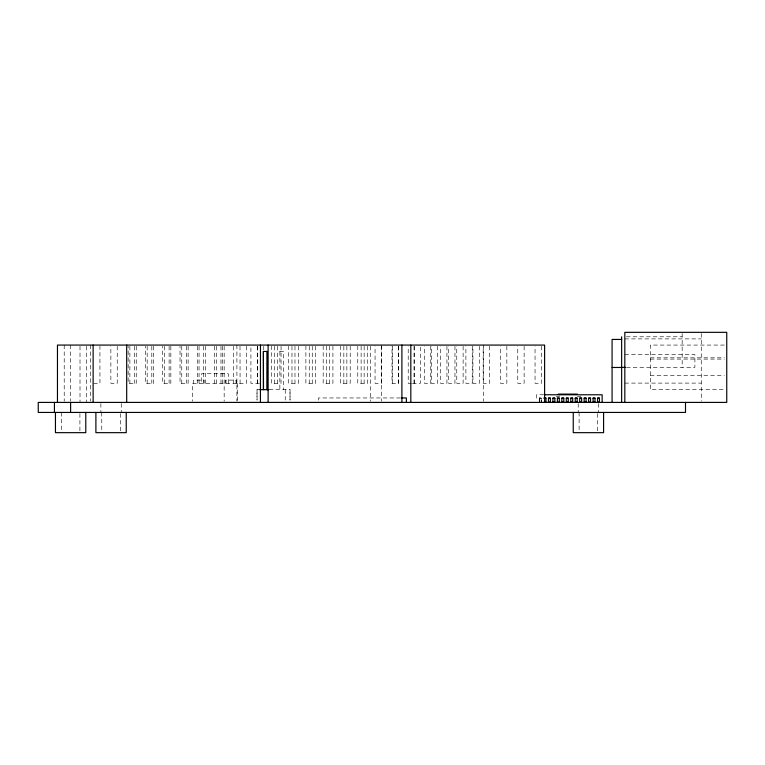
<?xml version="1.0" encoding="UTF-8"?>
<svg xmlns="http://www.w3.org/2000/svg" width="765" height="765" viewBox="0 0 765 765"><rect width="100%" height="100%" fill="white"/><g stroke="black" fill="none" stroke-linecap="round" stroke-linejoin="round"><path stroke-width="0.57" stroke-dasharray="3.83 2.87" d="M626.382 336.791L682.16 336.791M624.823 338.895L701.266 338.895M724.359 345.072L650.307 345.072L650.307 389.672L724.359 389.672M279.827 351.441L283.719 351.441L283.681 389.672M624.823 354.625L694.897 354.625L694.897 367.372L626.009 367.372M650.307 357.819L724.359 357.819M650.307 359.091L724.359 359.091M650.307 375.653L724.359 375.653M624.823 383.102L701.266 383.102M93.569 383.294L99.938 383.294L99.938 346.268M259.517 383.294L250.92 383.294L250.92 346.268M411.398 383.294L408.214 383.294L408.214 346.268M412.459 383.294L420.377 383.294L420.377 346.268M260.473 389.672L256.973 389.672L257.011 400.095M269.108 389.672L290.05 389.672M543.685 394.769L536.523 394.769L536.523 400.229M400.439 397.953L318.46 397.953L318.46 400.181M541.477 398.269L539.249 398.001L541.477 398.001L541.448 402.141M701.266 333.521L701.266 401.223M682.16 333.502L682.16 367.372M598.603 403.528L598.603 412.44M597.714 413.636L597.714 431.479M580.53 395.859L580.53 396.48L576.141 396.48L576.141 395.859M579.105 412.44L579.105 431.479M578.216 403.528L578.216 412.44M559.464 395.859L559.464 396.48L555.074 396.48L555.074 395.859M541.419 346.268L541.419 383.294L535.051 383.294L535.051 346.268M541.161 398.001L541.161 402.141M539.564 398.001L539.564 402.141M539.277 398.269L539.277 402.141M524.13 346.268L524.13 383.294L517.762 383.294L517.762 346.268M506.841 346.268L506.841 383.294L500.463 383.294L500.463 346.268M489.552 346.268L489.552 383.294L483.174 383.294L483.174 346.268M483.442 345.072L483.442 401.214M479.301 346.268L479.301 383.294L472.933 383.294L472.933 346.268M472.263 346.268L472.263 383.294L465.885 383.294L465.885 346.268M463.121 346.268L463.121 383.294L456.753 383.294L456.753 346.268M454.965 346.268L454.965 383.294L448.596 383.294L448.596 346.268M446.942 346.268L446.942 383.294L440.573 383.294L440.573 346.268M437.676 346.268L437.676 383.294L431.307 383.294L431.307 346.268M430.762 346.268L430.762 383.294L424.393 383.294L424.393 346.268M414.582 346.268L414.582 383.294M414.008 346.268L414.008 383.294M398.718 346.268L398.718 383.294L392.024 383.294L392.024 346.268M398.402 346.268L398.402 383.294M392.349 346.268L392.349 383.294M381.515 345.072L381.515 401.214M381.429 346.268L381.429 383.294L375.06 383.294L375.06 346.268M370.69 346.268L370.69 401.214M367.496 346.268L367.496 383.294L357.771 383.294L357.771 346.268M364.14 346.268L364.14 383.294M361.128 346.268L361.128 383.294M350.207 346.268L350.207 383.294L340.473 383.294L340.473 346.268M346.851 346.268L346.851 383.294M343.839 346.268L343.839 383.294M332.918 346.268L332.918 383.294L323.184 383.294L323.184 346.268M329.562 346.268L329.562 383.294M326.55 346.268L326.55 383.294M315.629 346.268L315.629 383.294L305.895 383.294L305.895 346.268M312.263 346.268L312.263 383.294M309.261 346.268L309.261 383.294M298.34 346.268L298.34 383.294L288.606 383.294L288.606 346.268M294.974 346.268L294.974 383.294M291.972 346.268L291.972 383.294M290.05 400.095L290.012 389.672L289.983 400.095M285.24 389.672L285.24 400.095M281.051 346.268L281.051 383.294L271.307 383.294L271.307 346.268M279.904 351.441L279.856 389.672M277.676 346.268L277.676 383.294M274.683 346.268L274.683 383.294M263.762 346.268L263.762 349.854M257.394 346.268L257.394 383.294M257.289 346.268L257.289 383.294M257.05 389.672L257.05 400.095M246.464 346.268L246.464 383.294L192.665 383.294L192.665 401.214M240 346.268L240.086 383.294M237.265 383.294L237.265 401.214M236.901 345.072L236.901 401.214M236.471 383.294L236.471 380.109L225.579 380.109L225.579 383.294M236.041 380.109L236.041 383.294M233.631 346.268L233.631 383.294M228.343 383.294L228.343 373.741L201.587 373.741L201.587 383.294M226.01 380.109L226.01 383.294M224.164 346.268L224.164 401.214M222.711 346.268L222.711 383.294M220.98 346.268L220.98 383.294M216.342 346.268L216.342 383.294M214.611 346.268L214.611 383.294M205.422 346.268L205.422 383.294M204.14 383.294L204.159 380.109L193.679 380.109L193.679 383.294M203.691 346.268L203.691 383.294M199.053 346.268L199.053 383.294M197.322 346.268L197.322 383.294M188.133 346.268L188.133 383.294L180.024 383.294L180.024 346.268M186.402 346.268L186.402 383.294M181.764 346.268L181.764 383.294M170.844 346.268L170.844 383.294L162.735 383.294L162.735 346.268M169.113 346.268L169.113 383.294M164.475 346.268L164.475 383.294M153.555 346.268L153.555 383.294L145.446 383.294L145.446 346.268M151.814 346.268L151.814 383.294M147.176 346.268L147.176 383.294M136.246 346.268L136.246 383.294L128.157 383.294L128.157 346.268M134.525 346.268L134.525 383.294M129.878 346.268L129.878 383.294M121.262 403.528L121.262 412.44M120.373 413.636L120.373 431.479M117.236 346.268L117.236 383.294L110.868 383.294L110.868 346.268M101.764 412.44L101.764 431.479M100.875 403.528L100.875 412.44M90.385 345.072L90.385 401.214M86.378 346.268L86.378 402.409M80.009 346.268L80.009 402.409M79.914 413.636L79.914 431.479M70.581 345.072L70.581 401.214M64.212 345.072L64.212 401.214M61.305 412.44L61.305 431.479"/><path stroke-width="1.15" d="M621.639 339.43L612.077 339.43L612.077 402.409M263.428 351.441L263.466 389.672L263.389 351.441L267.281 351.441L267.243 389.672M621.639 367.372L625.196 367.372M612.077 367.468L621.639 367.468M259.775 389.672L268.716 389.672M558.201 394.128L577.317 394.128M544.871 394.769L602.141 394.769L602.141 402.409M401.625 397.953L406.378 397.953L406.378 402.409M544.03 398.001L545.933 398.001L545.933 402.409M544.03 398.269L545.904 398.269M548.486 398.269L550.37 398.326M552.942 398.269L554.826 398.326M557.408 398.269L559.282 398.326M561.864 398.269L563.748 398.269M566.32 398.326L568.204 398.269M570.786 398.269L572.66 398.269M575.242 398.269L577.126 398.326M579.698 398.269L581.582 398.269M584.164 398.269L586.038 398.269M588.62 398.269L590.504 398.326M593.076 398.269L594.96 398.326M597.542 398.326L599.416 398.269M544.03 402.141L545.933 402.141M548.486 402.141L550.398 402.141M552.942 402.084L554.855 402.141M557.408 402.141L559.311 402.141M561.864 402.084L563.776 402.141M566.32 402.084L568.232 402.141M570.786 402.141L572.689 402.141M575.242 402.141L577.154 402.141M579.698 402.141L581.61 402.141M584.164 402.141L586.067 402.141M588.62 402.141L590.532 402.141M593.076 402.141L594.988 402.141M597.542 402.084L599.454 402.141M685.497 402.409L685.497 412.44L38.25 412.44L38.25 402.409L726.75 402.409L726.75 332.335L624.823 332.335L624.823 402.409M621.639 336.791L621.639 402.409M603.585 412.44L603.585 432.665L573.243 432.665L573.243 412.44M599.454 402.409L599.454 398.001L597.542 398.001L597.542 402.409M594.988 402.409L594.988 398.001L593.076 398.001L593.076 402.409M590.532 402.409L590.532 398.001L588.62 398.001L588.62 402.409M586.067 402.409L586.067 398.001L584.164 398.001L584.164 402.409M581.61 402.409L581.61 398.001L579.698 398.001L579.698 402.409M577.154 402.409L577.154 398.001L575.242 398.001L575.242 402.409M572.689 402.409L572.689 398.001L570.786 398.001L570.786 402.409M568.232 402.409L568.232 398.001L566.32 398.001L566.32 402.409M563.776 402.409L563.776 398.001L561.864 398.001L561.864 402.409M559.311 402.409L559.311 398.001L557.408 398.001L557.408 402.409M554.855 402.409L554.855 398.001L552.942 398.001L552.942 402.409M550.398 402.409L550.398 398.001L548.486 398.001L548.486 402.409M544.604 402.409L544.604 345.072L57.461 345.072L57.461 402.409M410.824 345.072L410.824 402.409M401.902 345.072L401.902 402.409M268.123 345.072L268.123 402.409M267.205 351.441L267.205 389.672M260.473 345.072L260.435 402.409M126.694 345.072L126.694 402.409M126.235 412.44L126.235 432.665L95.893 432.665L95.893 412.44M93.129 345.072L93.129 402.409M85.785 412.44L85.785 432.665L55.443 432.665L55.443 412.44M70.61 402.409L70.61 412.44M54.43 402.409L54.43 412.44"/></g></svg>
